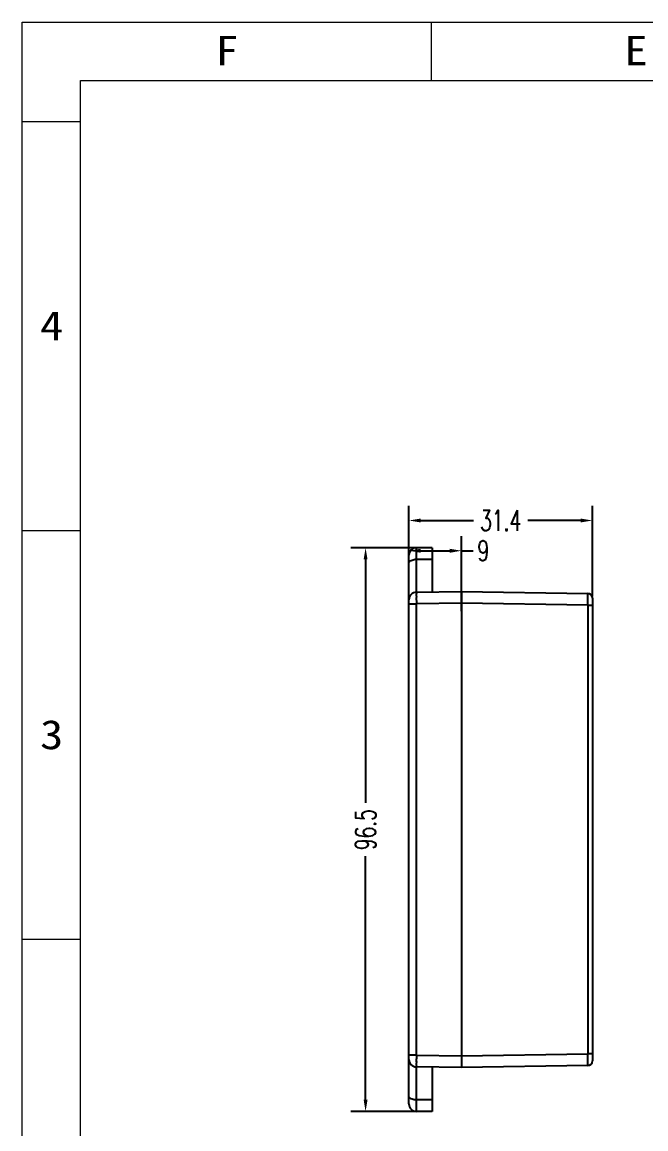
# Model space of a CAD drawing. Header units: millimetres. Extents: x 938 to 1358, y 428 to 725.
# Drawn here: x 938.3 to 1045, y 535.7 to 725.2 of the extents above; entities that cross this region are included whole.
import ezdxf
from ezdxf.enums import TextEntityAlignment as Align

# ---------------------------------------------------------------- set-up
doc = ezdxf.new("R2010")
doc.units = ezdxf.units.MM
doc.layers.add('1', color=7, linetype='Continuous')
doc.layers.add('dim', color=82, linetype='Continuous', lineweight=9)
doc.styles.add('romans', font='romans.shx', dxfattribs={"width": 0.67, "bigfont": 'fangsong.shx'})
doc.styles.add('TEXTSTYLE_0', font='txt', dxfattribs={"width": 0.8})
doc.dimstyles.new('MSTD', dxfattribs={"dimtxt": 3.5, "dimasz": 2, "dimexe": 2.5, "dimexo": 1.5, "dimgap": 1, "dimtad": 0, "dimdsep": 46, "dimtxsty": 'romans', "dimcen": 0, "dimclrd": 5, "dimclre": 5, "dimclrt": 3, "dimadec": 1, "dimazin": 0, "dimtfac": 0.5, "dimtmove": 0, "dimatfit": 3, "dimfxl": 1, "dimarcsym": 0})

# ---------------------------------------------------------------- blocks, each defined once
blk = doc.blocks.new('*D47')
at = {"color": 5, "lineweight": -2}
for p, q in [((1004.42, 630.59), (1004.42, 642.39)), ((1035.82, 626.89), (1035.82, 642.39)), ((1006.42, 639.89), (1015.49, 639.89)), ((1033.82, 639.89), (1024.75, 639.89))]:
    blk.add_line(p, q, dxfattribs=at)
at = {"color": 5}
for points in [[(1006.42, 640.22), (1006.42, 639.56), (1004.42, 639.89)], [(1033.82, 640.22), (1033.82, 639.56), (1035.82, 639.89)]]:
    blk.add_solid(points, dxfattribs=at)
at = {"layer": 'Defpoints', "color": 0}
for p in [(1004.42, 639.89), (1004.42, 629.09), (1035.82, 625.39)]:
    blk.add_point(p, dxfattribs=at)
at = {"color": 3, "insert": (1020.12, 639.89), "char_height": 3.5, "attachment_point": 5, "style": 'romans'}
blk.add_mtext('31.4', dxfattribs=at)
blk = doc.blocks.new('*D48')
at = {"color": 5, "lineweight": -2}
for p, q in [((1006.92, 635.23), (994.51, 635.23)), ((997.01, 633.23), (997.01, 591.55)), ((997.01, 540.73), (997.01, 582.41)), ((1006.92, 538.73), (994.51, 538.73))]:
    blk.add_line(p, q, dxfattribs=at)
at = {"color": 5}
for points in [[(996.68, 633.23), (997.34, 633.23), (997.01, 635.23)], [(996.68, 540.73), (997.34, 540.73), (997.01, 538.73)]]:
    blk.add_solid(points, dxfattribs=at)
at = {"layer": 'Defpoints', "color": 0}
for p in [(1008.42, 635.23), (997.01, 538.73), (1008.42, 538.73)]:
    blk.add_point(p, dxfattribs=at)
at = {"color": 3, "insert": (997.01, 586.98), "char_height": 3.5, "attachment_point": 5, "rotation": 90, "style": 'romans'}
blk.add_mtext('96.5', dxfattribs=at)
blk = doc.blocks.new('*D49')
at = {"color": 5, "lineweight": -2}
for p, q in [((1004.42, 624.34), (1004.42, 637.21)), ((1013.42, 624.34), (1013.42, 637.21)), ((1006.42, 634.71), (1011.42, 634.71)), ((1013.42, 634.71), (1015.42, 634.71))]:
    blk.add_line(p, q, dxfattribs=at)
at = {"color": 5}
for points in [[(1006.42, 635.04), (1006.42, 634.37), (1004.42, 634.71)], [(1011.42, 635.04), (1011.42, 634.37), (1013.42, 634.71)]]:
    blk.add_solid(points, dxfattribs=at)
at = {"layer": 'Defpoints', "color": 0}
for p in [(1013.42, 634.71), (1004.42, 622.84), (1013.42, 622.84)]:
    blk.add_point(p, dxfattribs=at)
at = {"color": 3, "insert": (1017.14, 634.71), "char_height": 3.5, "attachment_point": 5, "style": 'romans'}
blk.add_mtext('9', dxfattribs=at)
blk = doc.blocks.new('SUN_6HWZ35TKXU86YGHH1AY77V3D6FJ')
at = {"color": 7, "linetype": 'Continuous'}
for p, q in [((-420, 297), (0, 297)), ((-420, 0), (-420, 297)), ((-350, 287), (-350, 297)), ((-410, 287), (-10, 287)), ((-410, 10), (-410, 287)), ((-420, 280), (-410, 280)), ((-420, 210), (-410, 210)), ((-420, 140), (-410, 140))]:
    blk.add_line(p, q, dxfattribs=at)
at = {"color": 2, "linetype": 'Continuous', "style": 'TEXTSTYLE_0', "width": 1.2}
for s, p, p2 in [('F', (-386.98, 289.63), (-382.98, 289.63)), ('E', (-316.98, 289.63), (-312.98, 289.63)), ('4', (-416.95, 242.54), (-412.95, 242.54)), ('3', (-416.95, 172.54), (-412.95, 172.54))]:
    blk.add_text(s, height=5, dxfattribs=at).set_placement(p, p2, align=Align.FIT)

msp = doc.modelspace()

# ---------------------------------------------------------------- linework, layer by layer
at = {"layer": '1', "color": 7, "linetype": 'Continuous'}
for p, q in [((1005.716, 627.614), (1005.716, 635.229)), ((1008.416, 635.229), (1005.716, 635.229)), ((1008.416, 635.229), (1008.416, 627.654)), ((1004.416, 540.029), (1004.416, 633.929)), ((1005.716, 633.253), (1008.416, 633.253)), ((1005.697, 627.614), (1013.416, 627.729)), ((1013.416, 627.729), (1013.416, 546.229)), ((1013.416, 627.729), (1035.029, 627.392)), ((1004.416, 625.614), (1005.697, 625.614)), ((1013.416, 625.73), (1005.697, 625.614)), ((1005.697, 548.345), (1005.697, 625.614)), ((1035.029, 625.392), (1013.416, 625.73)), ((1035.029, 625.392), (1035.029, 548.567)), ((1035.029, 625.392), (1035.816, 625.392)), ((1035.816, 626.592), (1035.816, 547.367)), ((1005.697, 548.345), (1004.416, 548.345)), ((1005.697, 548.345), (1013.416, 548.229)), ((1013.416, 548.229), (1035.029, 548.567)), ((1035.816, 548.567), (1035.029, 548.567)), ((1013.416, 546.229), (1005.697, 546.345)), ((1005.716, 538.729), (1005.716, 546.345)), ((1008.416, 546.304), (1008.416, 538.729)), ((1035.029, 546.567), (1013.416, 546.229)), ((1008.416, 540.706), (1005.716, 540.706)), ((1008.416, 538.729), (1005.716, 538.729))]:
    msp.add_line(p, q, dxfattribs=at)
for centre, radius, start, end in [((1005.716, 633.929), 1.3, 90, 180), ((1005.716, 626.314), 1.3, 90.85937, 180), ((1035.016, 626.592), 0.8, 0, 89.10483), ((1005.716, 547.645), 1.3, 180, 269.14063), ((1035.016, 547.367), 0.8, 270.89517, 0), ((1005.716, 540.029), 1.3, 180, 270)]:
    msp.add_arc(centre, radius, start, end, dxfattribs=at)
for points, start_tangent, end_tangent in [([(1004.416, 632.551), (1004.48, 632.768), (1004.664, 632.964), (1004.952, 633.119), (1005.314, 633.219), (1005.716, 633.253)], (0, 1), (1, 0)), ([(1005.697, 627.614), (1005.692, 627.545), (1005.69, 627.346), (1005.689, 627.028), (1005.69, 626.614), (1005.692, 626.131), (1005.697, 625.614)], (-0.9998875, -0.0149983), (0.0096536, -0.9999534)), ([(1035.029, 625.392), (1035.032, 625.91), (1035.033, 626.392), (1035.034, 626.806), (1035.033, 627.124), (1035.032, 627.324), (1035.029, 627.392)], (0.0060814, 0.9999815), (-0.999878, 0.0156231)), ([(1005.697, 548.345), (1005.692, 547.827), (1005.69, 547.345), (1005.689, 546.931), (1005.69, 546.613), (1005.692, 546.413), (1005.697, 546.345)], (-0.0096536, -0.9999534), (0.9998875, -0.0149983)), ([(1035.029, 546.567), (1035.032, 546.635), (1035.033, 546.835), (1035.034, 547.153), (1035.033, 547.567), (1035.032, 548.049), (1035.029, 548.567)], (0.999878, 0.0156231), (-0.0060814, 0.9999815)), ([(1005.716, 540.706), (1005.314, 540.74), (1004.952, 540.84), (1004.664, 540.995), (1004.48, 541.191), (1004.416, 541.408)], (-1, 0), (0, 1))]:
    msp.add_spline(points, degree=3, dxfattribs=dict(at, start_tangent=start_tangent, end_tangent=end_tangent))

# ---------------------------------------------------------------- block references
at = {"layer": 'dim'}
msp.add_blockref('SUN_6HWZ35TKXU86YGHH1AY77V3D6FJ', (1358.259, 428.198), dxfattribs=at)

# ---------------------------------------------------------------- dimensions: what is measured, and where the dimension line sits
for base, p1, p2, picture, middle in [((1004.416, 639.889), (1035.816, 625.392), (1004.416, 629.09), '*D47', (1020.116, 639.889)), ((1013.416, 634.706), (1004.416, 622.844), (1013.416, 622.844), '*D49', (1017.142, 634.706))]:
    dim = msp.add_linear_dim(base=base, p1=p1, p2=p2, dimstyle='MSTD', override={"dimfxl": 2})
    dim.commit()
    dim.dimension.update_dxf_attribs({"geometry": picture, "text_midpoint": middle})
dim = msp.add_linear_dim(base=(997.011, 538.729), p1=(1008.416, 635.229), p2=(1008.416, 538.729), angle=90, dimstyle='MSTD', override={"dimfxl": 2})
dim.commit()
dim.dimension.update_dxf_attribs({"geometry": '*D48', "text_midpoint": (997.011, 586.979)})

doc.saveas('drawing.dxf')
